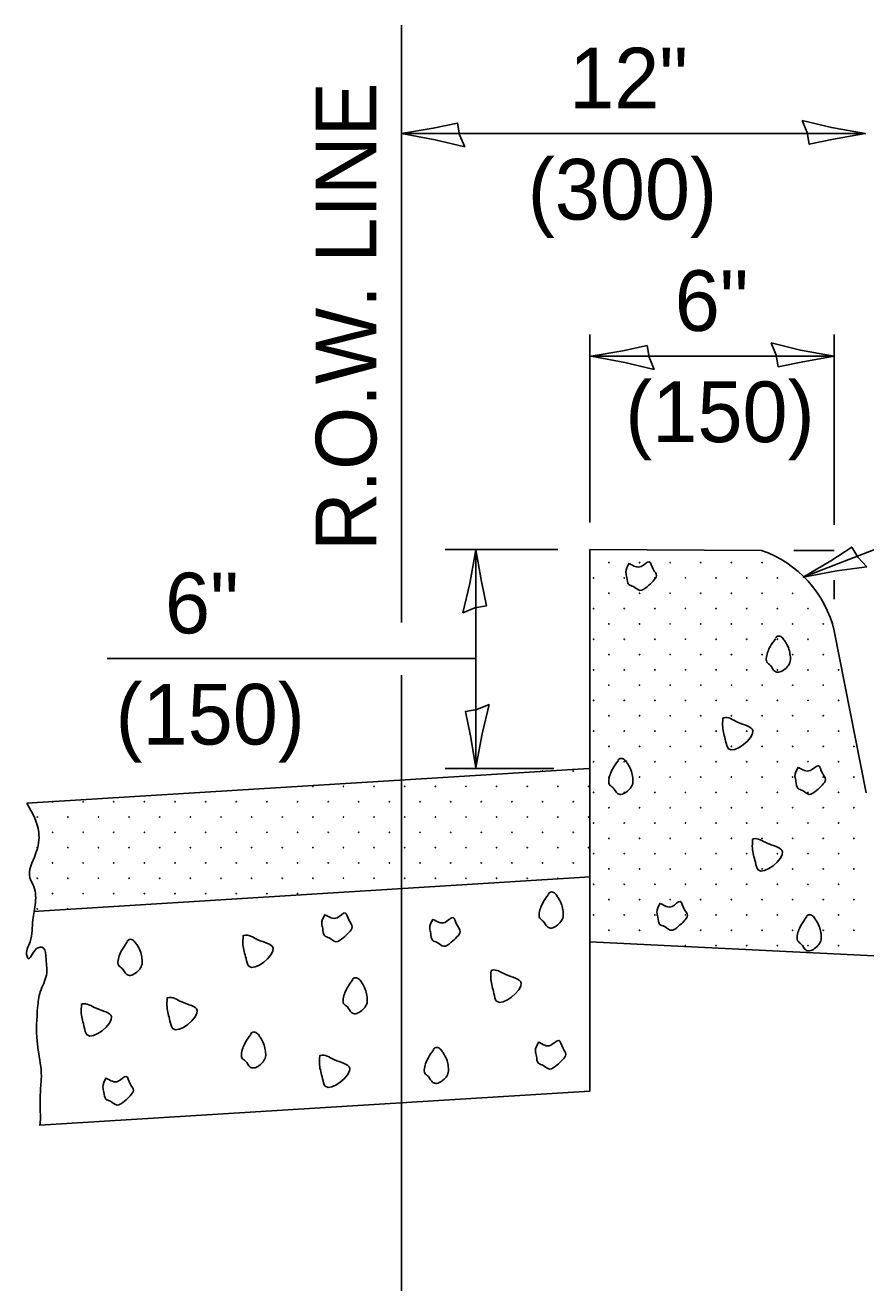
# Model space of a CAD drawing. Extents: x 99578 to 100258, y 100016 to 100456.
# Drawn here: x 100008.9 to 100048.4, y 100228.3 to 100287.8 of the extents above; entities that cross this region are included whole.
import ezdxf

# ---------------------------------------------------------------- set-up
doc = ezdxf.new("R2010")
doc.units = 0
for name, color, linetype in [('Design_PR_Face of Curb line', 7, 'Continuous'), ('Design_PR_Roadway Dimensions', 7, 'Continuous'), ('Design_PR_Roadway Notes', 7, 'Continuous'), ('Level 11', 7, 'Continuous'), ('Level 30', 7, 'Continuous'), ('Level 43', 7, 'Continuous'), ('ROW_EX ROW Line', 7, 'Continuous')]:
    doc.layers.add(name, color=color, linetype=linetype)

msp = doc.modelspace()

# ---------------------------------------------------------------- linework, layer by layer
at = {"layer": 'Design_PR_Face of Curb line'}
for p, q in [((100035.472, 100237.713), (100035.472, 100263.16)), ((100035.472, 100263.16), (100043.534, 100263.114)), ((100048.458, 100251.724), (100046.961, 100259.341)), ((100035.426, 100252.875), (100009.014, 100251.236)), ((100035.479, 100247.777), (100009.327, 100246.156)), ((100035.476, 100244.717), (100075.472, 100242.761)), ((100035.472, 100237.713), (100009.623, 100236.11))]:
    msp.add_line(p, q, dxfattribs=at)
msp.add_arc((100041.807, 100258.105), 5.299, 13.50839, 70.98666, dxfattribs=at)
msp.add_spline([(100009.014, 100251.236), (100009.569, 100249.872), (100009.42, 100248.853), (100009.153, 100247.731), (100009.295, 100247.425), (100009.413, 100246.566), (100009.288, 100245.75), (100009.163, 100244.731), (100009.017, 100244.037), (100009.056, 100243.955), (100009.466, 100244.404), (100009.772, 100244.443), (100009.911, 100243.908), (100009.929, 100243.157), (100009.641, 100242.38), (100009.516, 100241.646), (100009.491, 100240.057), (100009.569, 100239.484), (100009.687, 100238.258), (100009.666, 100237.995), (100009.641, 100236.73), (100009.641, 100236.26), (100009.619, 100236.099)], degree=3, dxfattribs=at)
at = {"layer": 'Level 11'}
for points in [[(100037.321, 100262.512), (100037.164, 100262.077), (100037.211, 100261.849), (100037.307, 100261.511), (100037.517, 100261.414), (100037.827, 100261.236), (100038.18, 100261.422), (100038.443, 100261.671), (100038.597, 100261.927), (100038.451, 100262.23), (100038.262, 100262.583), (100037.884, 100262.359), (100037.335, 100262.497)], [(100044.197, 100258.963), (100043.94, 100258.579), (100043.848, 100258.386), (100043.769, 100258.098), (100043.787, 100257.87), (100043.958, 100257.713), (100044.172, 100257.435), (100044.343, 100257.392), (100044.582, 100257.499), (100044.788, 100257.692), (100044.892, 100257.909), (100044.888, 100258.18), (100044.831, 100258.468), (100044.696, 100258.76), (100044.589, 100258.917), (100044.443, 100259.067), (100044.261, 100259.067), (100044.197, 100258.985)], [(100041.724, 100255.223), (100041.714, 100254.81), (100041.853, 100254.158), (100041.985, 100253.798), (100043.132, 100254.649), (100042.412, 100255.045), (100041.764, 100255.248), (100041.707, 100255.226)], [(100036.794, 100253.224), (100036.537, 100252.84), (100036.445, 100252.644), (100036.366, 100252.359), (100036.381, 100252.131), (100036.555, 100251.974), (100036.769, 100251.696), (100036.94, 100251.653), (100037.179, 100251.76), (100037.382, 100251.949), (100037.489, 100252.17), (100037.485, 100252.441), (100037.428, 100252.729), (100037.293, 100253.018), (100037.186, 100253.178), (100037.036, 100253.324), (100036.858, 100253.324), (100036.794, 100253.246)], [(100045.269, 100252.929), (100045.112, 100252.494), (100045.159, 100252.266), (100045.255, 100251.928), (100045.465, 100251.831), (100045.775, 100251.653), (100046.128, 100251.838), (100046.391, 100252.088), (100046.545, 100252.344), (100046.398, 100252.647), (100046.21, 100253), (100045.832, 100252.775), (100045.283, 100252.914)], [(100043.121, 100249.534), (100043.11, 100249.12), (100043.249, 100248.468), (100043.377, 100248.109), (100044.528, 100248.964), (100043.805, 100249.359), (100043.16, 100249.558), (100043.103, 100249.537)], [(100033.52, 100246.947), (100033.264, 100246.562), (100033.171, 100246.366), (100033.093, 100246.078), (100033.11, 100245.853), (100033.281, 100245.693), (100033.495, 100245.415), (100033.666, 100245.373), (100033.905, 100245.483), (100034.108, 100245.672), (100034.215, 100245.893), (100034.211, 100246.16), (100034.154, 100246.448), (100034.019, 100246.741), (100033.912, 100246.901), (100033.766, 100247.047), (100033.584, 100247.047), (100033.52, 100246.969)], [(100038.775, 100246.545), (100038.622, 100246.11), (100038.668, 100245.882), (100038.76, 100245.544), (100038.974, 100245.447), (100039.284, 100245.266), (100039.637, 100245.454), (100039.9, 100245.704), (100040.054, 100245.957), (100039.908, 100246.263), (100039.719, 100246.616), (100039.341, 100246.388), (100038.789, 100246.53)], [(100023.021, 100246.007), (100022.868, 100245.572), (100022.914, 100245.348), (100023.007, 100245.006), (100023.221, 100244.909), (100023.531, 100244.731), (100023.883, 100244.917), (100024.147, 100245.166), (100024.3, 100245.422), (100024.154, 100245.725), (100023.965, 100246.081), (100023.588, 100245.853), (100023.036, 100245.992)], [(100028.098, 100245.793), (100027.945, 100245.358), (100027.991, 100245.13), (100028.084, 100244.792), (100028.294, 100244.696), (100028.604, 100244.514), (100028.956, 100244.703), (100029.22, 100244.952), (100029.377, 100245.205), (100029.227, 100245.511), (100029.042, 100245.864), (100028.664, 100245.64), (100028.112, 100245.779)], [(100045.647, 100245.875), (100045.39, 100245.49), (100045.298, 100245.294), (100045.219, 100245.006), (100045.237, 100244.778), (100045.408, 100244.621), (100045.622, 100244.343), (100045.793, 100244.3), (100046.032, 100244.407), (100046.235, 100244.599), (100046.341, 100244.82), (100046.338, 100245.088), (100046.281, 100245.376), (100046.146, 100245.668), (100046.039, 100245.825), (100045.893, 100245.975), (100045.711, 100245.975), (100045.647, 100245.896)], [(100013.727, 100244.717), (100013.474, 100244.332), (100013.378, 100244.14), (100013.299, 100243.851), (100013.317, 100243.623), (100013.492, 100243.467), (100013.702, 100243.189), (100013.876, 100243.146), (100014.115, 100243.253), (100014.318, 100243.445), (100014.421, 100243.663), (100014.418, 100243.933), (100014.361, 100244.222), (100014.229, 100244.514), (100014.122, 100244.671), (100013.973, 100244.82), (100013.794, 100244.82), (100013.727, 100244.738)], [(100019.177, 100245.002), (100019.167, 100244.589), (100019.309, 100243.937), (100019.437, 100243.577), (100020.585, 100244.428), (100019.865, 100244.824), (100019.217, 100245.027), (100019.16, 100245.006)], [(100030.83, 100243.363), (100030.823, 100242.95), (100030.962, 100242.298), (100031.09, 100241.938), (100032.241, 100242.79), (100031.518, 100243.189), (100030.873, 100243.388), (100030.816, 100243.367)], [(100024.307, 100242.918), (100024.054, 100242.533), (100023.958, 100242.341), (100023.88, 100242.052), (100023.898, 100241.824), (100024.072, 100241.668), (100024.282, 100241.39), (100024.457, 100241.347), (100024.696, 100241.454), (100024.899, 100241.643), (100025.002, 100241.863), (100024.999, 100242.134), (100024.942, 100242.423), (100024.81, 100242.711), (100024.703, 100242.872), (100024.553, 100243.018), (100024.375, 100243.018), (100024.307, 100242.939)], [(100011.579, 100241.778), (100011.568, 100241.365), (100011.707, 100240.713), (100011.839, 100240.353), (100012.986, 100241.208), (100012.266, 100241.603), (100011.618, 100241.803), (100011.561, 100241.782)], [(100015.608, 100242.074), (100015.597, 100241.66), (100015.736, 100241.008), (100015.868, 100240.649), (100017.015, 100241.504), (100016.295, 100241.899), (100015.647, 100242.099), (100015.59, 100242.077)], [(100019.53, 100240.367), (100019.274, 100239.982), (100019.181, 100239.79), (100019.103, 100239.502), (100019.117, 100239.274), (100019.291, 100239.117), (100019.505, 100238.839), (100019.676, 100238.796), (100019.915, 100238.903), (100020.118, 100239.092), (100020.225, 100239.313), (100020.221, 100239.583), (100020.164, 100239.872), (100020.029, 100240.161), (100019.922, 100240.321), (100019.772, 100240.467), (100019.594, 100240.467), (100019.53, 100240.389)], [(100033.068, 100240.018), (100032.911, 100239.583), (100032.957, 100239.359), (100033.053, 100239.021), (100033.264, 100238.921), (100033.573, 100238.743), (100033.926, 100238.928), (100034.19, 100239.177), (100034.343, 100239.434), (100034.197, 100239.74), (100034.008, 100240.093), (100033.63, 100239.865), (100033.082, 100240.004)], [(100028.123, 100239.644), (100027.866, 100239.259), (100027.774, 100239.063), (100027.695, 100238.775), (100027.71, 100238.55), (100027.884, 100238.39), (100028.098, 100238.112), (100028.269, 100238.069), (100028.508, 100238.18), (100028.711, 100238.369), (100028.818, 100238.59), (100028.814, 100238.857), (100028.757, 100239.145), (100028.622, 100239.437), (100028.515, 100239.598), (100028.365, 100239.744), (100028.187, 100239.744), (100028.123, 100239.665)], [(100022.776, 100239.363), (100022.765, 100238.949), (100022.907, 100238.297), (100023.036, 100237.938), (100024.183, 100238.789), (100023.463, 100239.184), (100022.815, 100239.388), (100022.758, 100239.366)], [(100012.74, 100238.329), (100012.583, 100237.891), (100012.63, 100237.667), (100012.726, 100237.328), (100012.936, 100237.232), (100013.246, 100237.051), (100013.599, 100237.239), (100013.862, 100237.485), (100014.015, 100237.742), (100013.869, 100238.048), (100013.68, 100238.401), (100013.303, 100238.173), (100012.754, 100238.315)]]:
    msp.add_spline(points, degree=3, dxfattribs=at)
at = {"layer": 'Level 30'}
for centre in [(100036.367, 100262.541), (100037.807, 100262.541), (100039.246, 100262.541), (100040.686, 100262.541), (100042.125, 100262.541), (100043.565, 100262.541), (100035.648, 100261.822), (100037.087, 100261.822), (100038.527, 100261.822), (100039.966, 100261.822), (100041.405, 100261.822), (100042.845, 100261.822), (100044.284, 100261.822), (100036.367, 100261.102), (100037.807, 100261.102), (100039.246, 100261.102), (100040.686, 100261.102), (100042.125, 100261.102), (100043.565, 100261.102), (100045.004, 100261.102), (100035.648, 100260.382), (100037.087, 100260.382), (100038.527, 100260.382), (100039.966, 100260.382), (100041.405, 100260.382), (100042.845, 100260.382), (100044.284, 100260.382), (100045.724, 100260.382), (100036.367, 100259.662), (100037.807, 100259.662), (100039.246, 100259.662), (100040.686, 100259.662), (100042.125, 100259.662), (100043.565, 100259.662), (100045.004, 100259.662), (100046.444, 100259.662), (100035.648, 100258.943), (100037.087, 100258.943), (100038.527, 100258.943), (100039.966, 100258.943), (100041.405, 100258.943), (100042.845, 100258.943), (100044.284, 100258.943), (100045.724, 100258.943), (100036.367, 100258.223), (100037.807, 100258.223), (100039.246, 100258.223), (100040.686, 100258.223), (100042.125, 100258.223), (100043.565, 100258.223), (100045.004, 100258.223), (100046.444, 100258.223), (100035.648, 100257.503), (100037.087, 100257.503), (100038.527, 100257.503), (100039.966, 100257.503), (100041.405, 100257.503), (100042.845, 100257.503), (100044.284, 100257.503), (100045.724, 100257.503), (100047.163, 100257.503), (100036.367, 100256.783), (100037.807, 100256.783), (100039.246, 100256.783), (100040.686, 100256.783), (100042.125, 100256.783), (100043.565, 100256.783), (100045.004, 100256.783), (100046.444, 100256.783), (100035.648, 100256.064), (100037.087, 100256.064), (100038.527, 100256.064), (100039.966, 100256.064), (100041.405, 100256.064), (100042.845, 100256.064), (100044.284, 100256.064), (100045.724, 100256.064), (100047.163, 100256.064), (100036.367, 100255.344), (100037.807, 100255.344), (100039.246, 100255.344), (100040.686, 100255.344), (100042.125, 100255.344), (100043.565, 100255.344), (100045.004, 100255.344), (100046.444, 100255.344), (100035.648, 100254.624), (100037.087, 100254.624), (100038.527, 100254.624), (100039.966, 100254.624), (100041.405, 100254.624), (100042.845, 100254.624), (100044.284, 100254.624), (100045.724, 100254.624), (100047.163, 100254.624), (100036.367, 100253.904), (100037.807, 100253.904), (100039.246, 100253.904), (100040.686, 100253.904), (100042.125, 100253.904), (100043.565, 100253.904), (100045.004, 100253.904), (100046.444, 100253.904), (100047.883, 100253.904), (100035.648, 100253.185), (100037.087, 100253.185), (100038.527, 100253.185), (100039.966, 100253.185), (100041.405, 100253.185), (100042.845, 100253.185), (100044.284, 100253.185), (100045.724, 100253.185), (100047.163, 100253.185), (100033.248, 100252.748), (100034.688, 100252.748), (100022.452, 100252.028), (100023.892, 100252.028), (100025.331, 100252.028), (100026.77, 100252.028), (100028.21, 100252.028), (100029.649, 100252.028), (100031.089, 100252.028), (100032.528, 100252.028), (100033.968, 100252.028), (100035.407, 100252.028), (100036.367, 100252.465), (100037.807, 100252.465), (100039.246, 100252.465), (100040.686, 100252.465), (100042.125, 100252.465), (100043.565, 100252.465), (100045.004, 100252.465), (100046.444, 100252.465), (100047.883, 100252.465), (100035.648, 100251.745), (100037.087, 100251.745), (100038.527, 100251.745), (100039.966, 100251.745), (100041.405, 100251.745), (100042.845, 100251.745), (100044.284, 100251.745), (100045.724, 100251.745), (100047.163, 100251.745), (100010.217, 100251.309), (100011.656, 100251.309), (100013.096, 100251.309), (100014.535, 100251.309), (100015.974, 100251.309), (100017.414, 100251.309), (100018.853, 100251.309), (100020.293, 100251.309), (100021.732, 100251.309), (100023.172, 100251.309), (100024.611, 100251.309), (100026.051, 100251.309), (100027.49, 100251.309), (100028.93, 100251.309), (100030.369, 100251.309), (100031.809, 100251.309), (100033.248, 100251.309), (100034.688, 100251.309), (100036.367, 100251.026), (100037.807, 100251.026), (100039.246, 100251.026), (100040.686, 100251.026), (100042.125, 100251.026), (100043.565, 100251.026), (100045.004, 100251.026), (100046.444, 100251.026), (100047.883, 100251.026), (100009.497, 100250.589), (100010.936, 100250.589), (100012.376, 100250.589), (100013.815, 100250.589), (100015.255, 100250.589), (100016.694, 100250.589), (100018.134, 100250.589), (100019.573, 100250.589), (100021.013, 100250.589), (100022.452, 100250.589), (100023.892, 100250.589), (100025.331, 100250.589), (100026.77, 100250.589), (100028.21, 100250.589), (100029.649, 100250.589), (100031.089, 100250.589), (100032.528, 100250.589), (100033.968, 100250.589), (100035.407, 100250.589), (100035.648, 100250.306), (100037.087, 100250.306), (100038.527, 100250.306), (100039.966, 100250.306), (100041.405, 100250.306), (100042.845, 100250.306), (100044.284, 100250.306), (100045.724, 100250.306), (100047.163, 100250.306), (100010.217, 100249.869), (100011.656, 100249.869), (100013.096, 100249.869), (100014.535, 100249.869), (100015.974, 100249.869), (100017.414, 100249.869), (100018.853, 100249.869), (100020.293, 100249.869), (100021.732, 100249.869), (100023.172, 100249.869), (100024.611, 100249.869), (100026.051, 100249.869), (100027.49, 100249.869), (100028.93, 100249.869), (100030.369, 100249.869), (100031.809, 100249.869), (100033.248, 100249.869), (100034.688, 100249.869), (100036.367, 100249.586), (100037.807, 100249.586), (100039.246, 100249.586), (100040.686, 100249.586), (100042.125, 100249.586), (100043.565, 100249.586), (100045.004, 100249.586), (100046.444, 100249.586), (100047.883, 100249.586), (100009.497, 100249.149), (100010.936, 100249.149), (100012.376, 100249.149), (100013.815, 100249.149), (100015.255, 100249.149), (100016.694, 100249.149), (100018.134, 100249.149), (100019.573, 100249.149), (100021.013, 100249.149), (100022.452, 100249.149), (100023.892, 100249.149), (100025.331, 100249.149), (100026.77, 100249.149), (100028.21, 100249.149), (100029.649, 100249.149), (100031.089, 100249.149), (100032.528, 100249.149), (100033.968, 100249.149), (100035.407, 100249.149), (100010.217, 100248.43), (100011.656, 100248.43), (100013.096, 100248.43), (100014.535, 100248.43), (100015.974, 100248.43), (100017.414, 100248.43), (100018.853, 100248.43), (100020.293, 100248.43), (100021.732, 100248.43), (100023.172, 100248.43), (100024.611, 100248.43), (100026.051, 100248.43), (100027.49, 100248.43), (100028.93, 100248.43), (100030.369, 100248.43), (100031.809, 100248.43), (100033.248, 100248.43), (100034.688, 100248.43), (100035.648, 100248.866), (100037.087, 100248.866), (100038.527, 100248.866), (100039.966, 100248.866), (100041.405, 100248.866), (100042.845, 100248.866), (100044.284, 100248.866), (100045.724, 100248.866), (100047.163, 100248.866), (100036.367, 100248.147), (100037.807, 100248.147), (100039.246, 100248.147), (100040.686, 100248.147), (100042.125, 100248.147), (100043.565, 100248.147), (100045.004, 100248.147), (100046.444, 100248.147), (100047.883, 100248.147), (100009.497, 100247.71), (100010.936, 100247.71), (100012.376, 100247.71), (100013.815, 100247.71), (100015.255, 100247.71), (100016.694, 100247.71), (100018.134, 100247.71), (100019.573, 100247.71), (100021.013, 100247.71), (100022.452, 100247.71), (100023.892, 100247.71), (100025.331, 100247.71), (100026.77, 100247.71), (100028.21, 100247.71), (100029.649, 100247.71), (100031.089, 100247.71), (100032.528, 100247.71), (100033.968, 100247.71), (100035.648, 100247.427), (100037.087, 100247.427), (100038.527, 100247.427), (100039.966, 100247.427), (100041.405, 100247.427), (100042.845, 100247.427), (100044.284, 100247.427), (100045.724, 100247.427), (100047.163, 100247.427), (100010.217, 100246.99), (100011.656, 100246.99), (100013.096, 100246.99), (100014.535, 100246.99), (100015.974, 100246.99), (100017.414, 100246.99), (100018.853, 100246.99), (100020.293, 100246.99), (100021.732, 100246.99), (100036.367, 100246.707), (100037.807, 100246.707), (100039.246, 100246.707), (100040.686, 100246.707), (100042.125, 100246.707), (100043.565, 100246.707), (100045.004, 100246.707), (100046.444, 100246.707), (100047.883, 100246.707), (100009.497, 100246.27), (100010.936, 100246.27), (100035.648, 100245.987), (100037.087, 100245.987), (100038.527, 100245.987), (100039.966, 100245.987), (100041.405, 100245.987), (100042.845, 100245.987), (100044.284, 100245.987), (100045.724, 100245.987), (100047.163, 100245.987), (100036.367, 100245.268), (100037.807, 100245.268), (100039.246, 100245.268), (100040.686, 100245.268), (100042.125, 100245.268), (100043.565, 100245.268), (100045.004, 100245.268), (100046.444, 100245.268), (100047.883, 100245.268), (100039.966, 100244.548), (100041.405, 100244.548), (100042.845, 100244.548), (100044.284, 100244.548), (100045.724, 100244.548), (100047.163, 100244.548)]:
    msp.add_circle(centre, 0.0102, dxfattribs=at)
at = {"layer": 'Level 43'}
for p, q in [((100026.623, 100282.697), (100048.415, 100282.697)), ((100035.472, 100264.421), (100035.472, 100273.267)), ((100046.961, 100264.323), (100046.961, 100273.267)), ((100035.529, 100272.24), (100046.961, 100272.24)), ((100045.501, 100261.856), (100063.728, 100268.914)), ((100033.965, 100263.16), (100028.668, 100263.16)), ((100030.115, 100252.914), (100030.115, 100263.146)), ((100045.055, 100263.114), (100046.961, 100263.114)), ((100046.961, 100260.829), (100046.961, 100261.71)), ((100012.79, 100258.03), (100030.115, 100258.03)), ((100033.784, 100252.875), (100028.668, 100252.875))]:
    msp.add_line(p, q, dxfattribs=at)
for points in [[(100029.591, 100282.076), (100029.35, 100282.646), (100029.256, 100283.193), (100028.107, 100282.955), (100026.623, 100282.697), (100028.206, 100282.408)], [(100045.446, 100283.318), (100045.688, 100282.748), (100045.781, 100282.2), (100046.93, 100282.439), (100048.415, 100282.697), (100046.831, 100282.985)], [(100043.993, 100272.861), (100044.235, 100272.291), (100044.327, 100271.743), (100045.477, 100271.982), (100046.961, 100272.24), (100045.377, 100272.528)], [(100038.497, 100271.619), (100038.256, 100272.189), (100038.162, 100272.736), (100037.014, 100272.497), (100035.529, 100272.24), (100037.112, 100271.951)], [(100048.493, 100262.349), (100048.061, 100262.793), (100047.777, 100263.269), (100046.793, 100262.632), (100045.501, 100261.856), (100047.081, 100262.159)], [(100029.494, 100260.178), (100030.066, 100260.419), (100030.612, 100260.513), (100030.372, 100261.661), (100030.115, 100263.146), (100029.828, 100261.563)], [(100030.737, 100255.882), (100030.165, 100255.641), (100029.619, 100255.547), (100029.859, 100254.399), (100030.115, 100252.914), (100030.403, 100254.497)]]:
    msp.add_lwpolyline(points, close=True, dxfattribs=at)
at = {"layer": 'ROW_EX ROW Line'}
for p, q in [((100026.623, 100259.732), (100026.623, 100287.788)), ((100026.623, 100228.332), (100026.623, 100257.261))]:
    msp.add_line(p, q, dxfattribs=at)

# ---------------------------------------------------------------- texts
at = {"layer": 'Design_PR_Roadway Dimensions'}
for s, p in [('12"', (100034.494, 100283.884)), ('(300)', (100032.552, 100278.659)), ('6"', (100039.46, 100273.427)), ('(150)', (100037.137, 100268.202)), ('6"', (100015.501, 100259.218)), ('(150)', (100013.178, 100253.993))]:
    msp.add_text(s, height=2.85, dxfattribs=at).set_placement(p)
at = {"layer": 'Design_PR_Roadway Notes'}
msp.add_text('R.O.W. LINE', height=2.85, rotation=90, dxfattribs=at).set_placement((100025.436, 100263.086))

doc.saveas('drawing.dxf')
